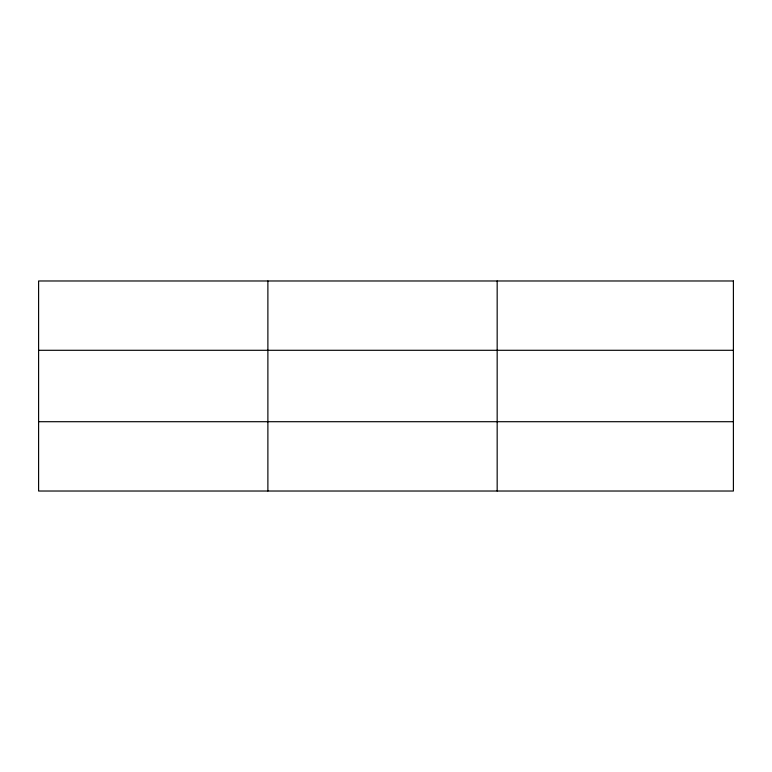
<?xml version="1.0" encoding="UTF-8"?>
<svg xmlns="http://www.w3.org/2000/svg" width="772" height="772" viewBox="0 0 772 772"><rect width="100%" height="100%" fill="white"/><g stroke="black" fill="none" stroke-linecap="round" stroke-linejoin="round"><path stroke-width="1.16" d="M267.884 491.021L267.884 280.979M497.168 491.021L497.168 280.979M38.6 350.295L733.4 350.295M38.6 421.705L733.4 421.705M733.4 280.979L733.4 491.021L38.6 491.021L38.6 280.979L733.4 280.979"/></g></svg>
